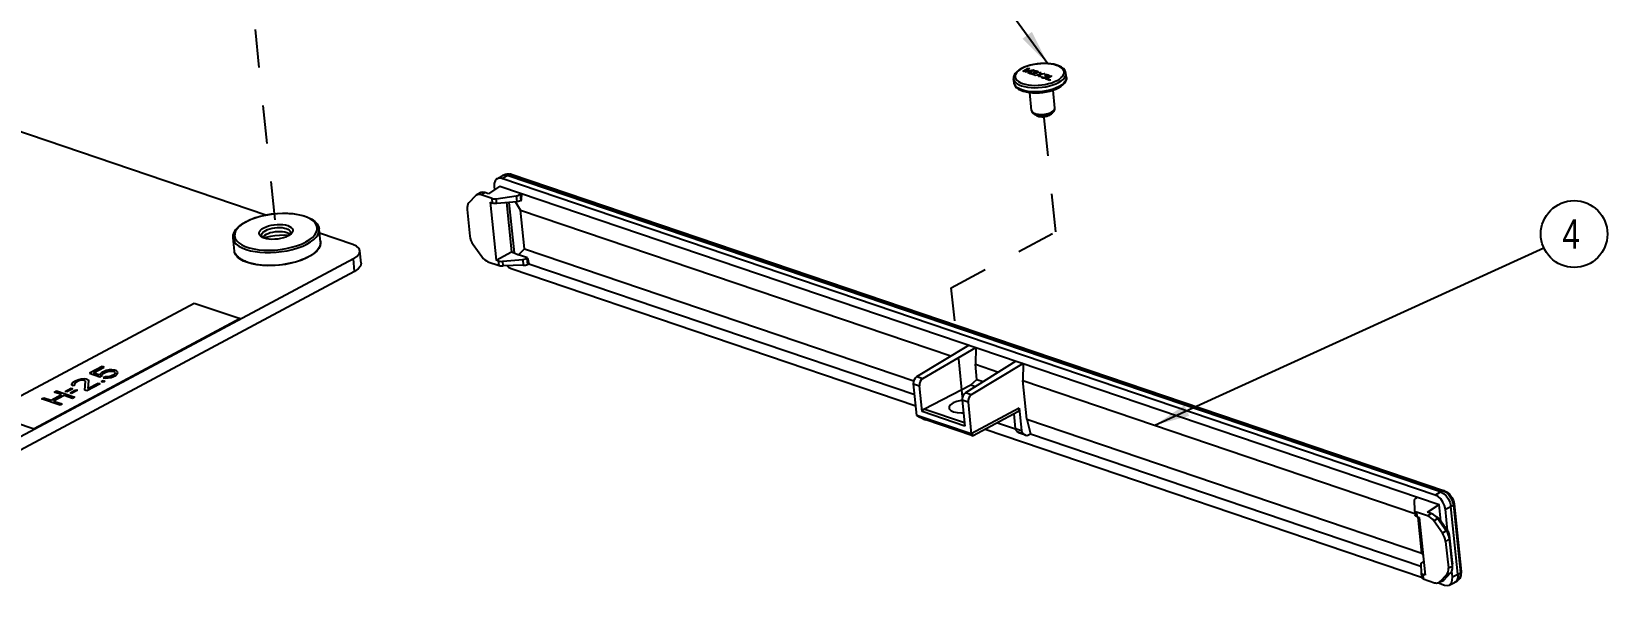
# Model space of a CAD drawing. Header units: millimetres. Extents: x 0 to 594, y 0 to 420.
# Drawn here: x 259.8 to 394.5, y 244.5 to 291.8 of the extents above; entities that cross this region are included whole.
import ezdxf

# ---------------------------------------------------------------- set-up
doc = ezdxf.new("R2010")
doc.units = ezdxf.units.MM
doc.header["$LTSCALE"] = 32.67
doc.linetypes.add('DASHED', pattern=[0.2, 0.1, -0.1])
doc.layers.get('0').update_dxf_attribs({"linetype": 'CONTINUOUS'})
doc.layers.add('ASSEM_MEM', color=7, linetype='CONTINUOUS')
doc.styles.get("Standard").update_dxf_attribs({"font": 'txt', "width": 0.8})
doc.dimstyles.get("Standard").update_dxf_attribs({"dimtxt": 2.5, "dimasz": 3, "dimexe": 1.5, "dimexo": 1.2, "dimtad": 1, "dimdsep": 46, "dimtxsty": 'STANDARD', "dimblk": '_FILLED', "dimblk1": '_FILLED', "dimblk2": '_FILLED', "dimcen": 0.09, "dimazin": 2, "dimtol": 1, "dimtp": 0.01, "dimtm": 0.01, "dimtfac": 1, "dimtofl": 0, "dimtmove": 0, "dimatfit": 3, "dimldrblk": '_FILLED', "dimfxl": 1, "dimtolj": 1, "dimarcsym": 0})

# ---------------------------------------------------------------- blocks, each defined once
blk = doc.blocks.new('_FILLED')
at = {"color": 0, "linetype": 'BYBLOCK'}
blk.add_solid([(0, 0), (-1, 0.167), (-1, -0.167)], dxfattribs=at)
blk = doc.blocks.new('BALLOON_BL9', base_point=(391.61, 274.51))
at = {"color": 7, "linetype": 'CONTINUOUS'}
blk.add_circle((391.61, 274.51), 2.85, dxfattribs=at)
at = {"color": 7, "linetype": 'CONTINUOUS', "insert": (390.61, 275.76), "char_height": 2.5, "width": 2, "attachment_point": 1, "line_spacing_factor": 0.9}
blk.add_mtext('4', dxfattribs=at)

msp = doc.modelspace()

# ---------------------------------------------------------------- linework, layer by layer
at = {"color": 7, "linetype": 'DASHED'}
for p, q in [((274.894, 330.972), (280.762, 274.283)), ((347.342, 274.696), (346.324, 284.535)), ((338.408, 269.92), (347.342, 274.696)), ((339.375, 260.582), (338.408, 269.92))]:
    msp.add_line(p, q, dxfattribs=at)
at = {"color": 7, "linetype": 'CONTINUOUS'}
for p, q in [((278.182, 275.549), (278.193, 275.555)), ((284.53, 273.814), (284.414, 274.935)), ((277.17, 273.052), (277.054, 274.173)), ((279.863, 274.213), (279.69, 274.162)), ((281.946, 274.478), (281.912, 274.433)), ((282.016, 274.519), (281.914, 274.434)), ((283.258, 273.827), (283.247, 273.821)), ((283.368, 273.65), (283.68, 273.835)), ((283.313, 272.444), (282.918, 272.275))]:
    msp.add_line(p, q, dxfattribs=at)
for points in [[(278.136, 275.553), (278.516, 275.732), (278.934, 275.889), (279.384, 276.022), (279.858, 276.128), (280.347, 276.207), (280.843, 276.256), (281.337, 276.275), (281.82, 276.264), (282.284, 276.222), (282.721, 276.15), (283.124, 276.049), (283.484, 275.918), (283.795, 275.76), (284.049, 275.577), (284.238, 275.373), (284.359, 275.158), (284.414, 274.935)], [(283.258, 273.827), (283.569, 274.014), (283.828, 274.213), (284.028, 274.422), (284.166, 274.634), (284.241, 274.848), (284.251, 275.06), (284.195, 275.264), (284.074, 275.457), (283.891, 275.636), (283.649, 275.798), (283.352, 275.939), (283.007, 276.057), (282.619, 276.15), (282.196, 276.215), (281.746, 276.251), (281.278, 276.259), (280.799, 276.238), (280.319, 276.188), (279.845, 276.11), (279.388, 276.006), (278.954, 275.877), (278.553, 275.726), (278.193, 275.555)], [(277.054, 274.173), (277.063, 274.407), (277.141, 274.648), (277.291, 274.891), (277.512, 275.128), (277.797, 275.35), (278.136, 275.553)], [(278.182, 275.549), (277.871, 275.363), (277.612, 275.163), (277.412, 274.955), (277.274, 274.742), (277.199, 274.528), (277.189, 274.317), (277.245, 274.113), (277.366, 273.919), (277.549, 273.74), (277.791, 273.578), (278.088, 273.437)], [(279.486, 274.257), (279.421, 274.304), (279.331, 274.399), (279.284, 274.503), (279.28, 274.613), (279.32, 274.725), (279.403, 274.836), (279.526, 274.942), (279.685, 275.041), (279.874, 275.128), (280.09, 275.202), (280.324, 275.261), (280.57, 275.303), (280.822, 275.326), (281.069, 275.329), (281.307, 275.313), (281.528, 275.278), (281.725, 275.225)], [(279.495, 274.38), (279.497, 274.444), (279.531, 274.54), (279.602, 274.635), (279.708, 274.727), (279.845, 274.812), (280.009, 274.888), (280.195, 274.952), (280.398, 275.003), (280.611, 275.039), (280.828, 275.058), (281.042, 275.061), (281.247, 275.048), (281.436, 275.018), (281.605, 274.972)], [(281.642, 274.613), (281.474, 274.659), (281.284, 274.689), (281.079, 274.703), (280.866, 274.7), (280.648, 274.68), (280.434, 274.644), (280.231, 274.593), (280.045, 274.529), (279.881, 274.453), (279.745, 274.368), (279.64, 274.277), (279.589, 274.209)], [(281.605, 274.972), (281.747, 274.912), (281.858, 274.84), (281.936, 274.758), (281.977, 274.669), (281.982, 274.638)], [(281.725, 275.225), (281.889, 275.156), (282.019, 275.072), (282.109, 274.977), (282.156, 274.874), (282.16, 274.764), (282.12, 274.651), (282.037, 274.54), (282.016, 274.519)], [(281.982, 274.638), (281.98, 274.574), (281.946, 274.478)], [(283.68, 273.835), (283.945, 274.035), (284.148, 274.236), (284.295, 274.44), (284.387, 274.651), (284.418, 274.86), (284.414, 274.935)], [(277.054, 274.173), (277.08, 274.041), (277.175, 273.839), (277.334, 273.649), (277.553, 273.475), (277.84, 273.315), (278.17, 273.183)], [(278.088, 273.437), (278.433, 273.319), (278.821, 273.227), (279.244, 273.162), (279.694, 273.125), (280.162, 273.117), (280.641, 273.138), (281.121, 273.188), (281.595, 273.266), (282.052, 273.37), (282.486, 273.499), (282.887, 273.651), (283.247, 273.821)], [(278.17, 273.183), (278.532, 273.079), (278.937, 272.999), (279.355, 272.946), (279.794, 272.919), (280.256, 272.919), (280.727, 272.945), (281.204, 272.998), (281.682, 273.079), (282.145, 273.186), (282.584, 273.318), (283.003, 273.477), (283.368, 273.65)], [(279.715, 274.151), (279.55, 274.22), (279.486, 274.257)], [(279.597, 274.201), (279.542, 274.26), (279.501, 274.349), (279.495, 274.38)], [(281.914, 274.434), (281.755, 274.336), (281.566, 274.248), (281.35, 274.174), (281.116, 274.115), (280.87, 274.074), (280.618, 274.051), (280.371, 274.047), (280.133, 274.063), (279.912, 274.098), (279.715, 274.151)], [(281.837, 274.387), (281.81, 274.389), (281.428, 274.404), (281.033, 274.392), (280.635, 274.356), (280.243, 274.296), (279.863, 274.213)], [(281.925, 274.45), (281.896, 274.481), (281.784, 274.553), (281.642, 274.613)], [(284.53, 273.814), (284.533, 273.712), (284.49, 273.49), (284.379, 273.267)], [(278.286, 272.063), (277.95, 272.198), (277.667, 272.356), (277.444, 272.534), (277.285, 272.728), (277.192, 272.936), (277.17, 273.052)], [(282.918, 272.275), (282.483, 272.128), (282.019, 272.006), (281.534, 271.91), (281.036, 271.842), (280.533, 271.804), (280.037, 271.796), (279.556, 271.818), (279.097, 271.871), (278.671, 271.953), (278.286, 272.063)], [(284.379, 273.267), (284.201, 273.046), (283.961, 272.833), (283.664, 272.631), (283.313, 272.444)]]:
    msp.add_lwpolyline(points, dxfattribs=at)
at = {"layer": 'ASSEM_MEM', "color": 40, "linetype": 'CONTINUOUS'}
for p, q in [((344.514, 288.419), (344.985, 288.671)), ((344.575, 288.398), (344.514, 288.419)), ((344.946, 288.596), (344.575, 288.398)), ((344.717, 288.35), (344.946, 288.596)), ((344.798, 288.322), (344.717, 288.35)), ((345.31, 288.473), (344.798, 288.322)), ((345.076, 288.64), (344.807, 288.363)), ((344.807, 288.363), (345.38, 288.537)), ((344.94, 288.274), (345.31, 288.473)), ((345, 288.254), (344.94, 288.274)), ((344.985, 288.671), (345.076, 288.64)), ((345.471, 288.506), (345, 288.254)), ((345.081, 288.226), (345.131, 288.253)), ((345.446, 288.103), (345.081, 288.226)), ((345.131, 288.253), (345.666, 288.291)), ((345.686, 288.258), (345.212, 288.226)), ((345.212, 288.226), (345.496, 288.129)), ((345.38, 288.537), (345.471, 288.506)), ((345.496, 288.129), (345.446, 288.103)), ((345.452, 288.416), (345.503, 288.434)), ((345.503, 288.399), (345.452, 288.416)), ((345.503, 288.434), (345.583, 288.441)), ((345.553, 288.408), (345.503, 288.399)), ((345.527, 288.075), (345.94, 288.145)), ((345.604, 288.408), (345.553, 288.408)), ((345.583, 288.441), (345.644, 288.438)), ((345.92, 288.108), (345.588, 288.054)), ((345.664, 288.396), (345.604, 288.408)), ((345.644, 288.438), (345.725, 288.42)), ((345.705, 288.383), (345.664, 288.396)), ((345.666, 288.291), (345.726, 288.305)), ((345.737, 288.267), (345.686, 288.258)), ((345.746, 288.36), (345.705, 288.383)), ((345.725, 288.42), (345.765, 288.406)), ((345.726, 288.305), (345.746, 288.316)), ((345.787, 288.285), (345.737, 288.267)), ((345.756, 288.339), (345.746, 288.36)), ((345.746, 288.316), (345.756, 288.339)), ((345.765, 288.406), (345.816, 288.38)), ((345.807, 288.295), (345.787, 288.285)), ((345.837, 288.32), (345.807, 288.295)), ((345.816, 288.38), (345.836, 288.356)), ((345.836, 288.356), (345.837, 288.32)), ((345.871, 287.958), (345.92, 288.108)), ((346.001, 288.125), (345.932, 287.938)), ((345.94, 288.145), (345.998, 288.327)), ((345.998, 288.327), (346.059, 288.306)), ((346.403, 288.189), (346.001, 288.125)), ((346.059, 288.306), (346.01, 288.156)), ((346.01, 288.156), (346.343, 288.21)), ((346.343, 288.21), (346.403, 288.189)), ((346.384, 288.1), (346.434, 288.118)), ((346.435, 288.082), (346.384, 288.1)), ((346.434, 288.118), (346.515, 288.125)), ((346.485, 288.092), (346.435, 288.082)), ((346.536, 288.092), (346.485, 288.092)), ((346.515, 288.125), (346.576, 288.122)), ((346.596, 288.08), (346.536, 288.092)), ((346.576, 288.122), (346.657, 288.104)), ((346.637, 288.066), (346.596, 288.08)), ((346.657, 288.104), (346.677, 288.097)), ((346.677, 288.097), (346.738, 288.067)), ((345.588, 288.054), (345.527, 288.075)), ((345.932, 287.938), (345.871, 287.958)), ((346.094, 287.927), (346.104, 287.95)), ((346.104, 287.906), (346.094, 287.927)), ((346.104, 287.95), (346.123, 287.969)), ((346.124, 287.881), (346.104, 287.906)), ((346.123, 287.969), (346.174, 287.952)), ((346.155, 287.862), (346.124, 287.881)), ((346.236, 287.835), (346.155, 287.862)), ((346.174, 287.952), (346.164, 287.938)), ((346.164, 287.938), (346.164, 287.92)), ((346.164, 287.92), (346.175, 287.908)), ((346.175, 287.908), (346.215, 287.885)), ((346.215, 287.885), (346.276, 287.865)), ((346.287, 287.826), (346.236, 287.835)), ((346.276, 287.865), (346.337, 287.853)), ((346.347, 287.823), (346.287, 287.826)), ((346.337, 287.853), (346.367, 287.851)), ((346.398, 287.824), (346.347, 287.823)), ((346.367, 287.851), (346.407, 287.855)), ((346.396, 287.973), (346.436, 287.994)), ((346.436, 287.959), (346.396, 287.973)), ((346.448, 287.833), (346.398, 287.824)), ((346.407, 287.855), (346.437, 287.863)), ((346.436, 287.994), (346.476, 287.981)), ((346.487, 287.933), (346.436, 287.959)), ((346.437, 287.863), (346.478, 287.884)), ((346.488, 287.845), (346.448, 287.833)), ((346.459, 287.759), (346.93, 288.011)), ((346.823, 287.635), (346.459, 287.759)), ((346.476, 287.981), (346.557, 287.971)), ((346.478, 287.884), (346.497, 287.912)), ((346.497, 287.912), (346.487, 287.933)), ((346.528, 287.867), (346.488, 287.845)), ((346.558, 287.892), (346.528, 287.867)), ((346.608, 287.945), (346.537, 287.943)), ((346.537, 287.943), (346.568, 287.915)), ((346.557, 287.971), (346.598, 287.975)), ((346.568, 287.915), (346.558, 287.892)), ((346.991, 287.99), (346.58, 287.77)), ((346.58, 287.77), (346.884, 287.667)), ((346.598, 287.975), (346.658, 287.989)), ((346.658, 287.954), (346.608, 287.945)), ((346.677, 288.044), (346.637, 288.066)), ((346.658, 287.989), (346.678, 288)), ((346.709, 287.972), (346.658, 287.954)), ((346.688, 288.023), (346.677, 288.044)), ((346.678, 288), (346.688, 288.023)), ((346.729, 287.983), (346.709, 287.972)), ((346.759, 288.008), (346.729, 287.983)), ((346.738, 288.067), (346.758, 288.043)), ((346.758, 288.043), (346.759, 288.008)), ((346.884, 287.667), (346.823, 287.635)), ((346.93, 288.011), (346.991, 287.99))]:
    msp.add_line(p, q, dxfattribs=at)
at = {"layer": 'ASSEM_MEM', "color": 7, "linetype": 'CONTINUOUS'}
for p, q in [((348.24, 287.876), (348.203, 288.234)), ((343.764, 287.412), (343.727, 287.771)), ((347.253, 285.266), (347.095, 286.799)), ((348.24, 287.876), (348.239, 287.777)), ((279.863, 276.129), (251.392, 285.787)), ((345.264, 285.06), (345.105, 286.594)), ((345.264, 285.06), (345.268, 285.035)), ((345.643, 284.647), (345.471, 284.756)), ((346.967, 284.784), (347.113, 284.926)), ((299.599, 279.217), (300.034, 279.488)), ((300.027, 279.246), (300.475, 279.518)), ((379.747, 252.202), (300.027, 279.246)), ((300.034, 279.488), (300.101, 279.522)), ((300.101, 279.522), (300.338, 279.617)), ((300.101, 279.522), (300.238, 279.553)), ((300.238, 279.553), (300.475, 279.518)), ((300.475, 279.518), (300.702, 279.613)), ((380.196, 252.474), (300.475, 279.518)), ((300.702, 279.613), (380.423, 252.568)), ((300.808, 279.619), (380.529, 252.575)), ((297.761, 277.76), (297.193, 277.159)), ((297.832, 277.82), (297.761, 277.76)), ((298.151, 278.029), (297.832, 277.82)), ((298.552, 278.057), (298.239, 277.852)), ((299.189, 277.53), (298.239, 277.852)), ((298.863, 277.952), (298.552, 278.057)), ((299.852, 278.599), (298.863, 277.952)), ((299.23, 277.141), (299.189, 277.53)), ((299.363, 278.549), (299.389, 278.296)), ((299.542, 277.51), (301.232, 277.759)), ((299.584, 277.11), (299.542, 277.51)), ((299.852, 278.599), (380.073, 251.385)), ((301.232, 277.759), (301.283, 277.264)), ((301.579, 277.882), (301.711, 277.969)), ((301.579, 277.882), (301.633, 277.359)), ((301.633, 277.359), (301.697, 277.394)), ((301.697, 277.394), (301.711, 277.969)), ((297.049, 276.594), (297.284, 274.326)), ((299.02, 277.212), (299.23, 277.141)), ((299.02, 277.212), (299.531, 272.276)), ((301.283, 277.264), (299.584, 277.11)), ((300.412, 277.185), (300.848, 272.98)), ((300.617, 277.204), (301.062, 272.907)), ((301.606, 276.555), (301.18, 277.255)), ((301.606, 276.555), (338.359, 264.087)), ((301.949, 273.233), (301.606, 276.555)), ((287.285, 273.611), (284.452, 274.572)), ((297.559, 273.618), (298.298, 272.574)), ((287.329, 272.385), (245.059, 249.793)), ((278.351, 272.09), (278.379, 272.081)), ((278.466, 272.055), (278.496, 272.047)), ((283.395, 272.525), (283.423, 272.539)), ((283.504, 272.582), (283.531, 272.596)), ((287.44, 271.309), (287.329, 272.385)), ((287.999, 272), (287.888, 273.076)), ((298.831, 272.138), (299.781, 271.816)), ((299.531, 272.276), (300.848, 272.98)), ((299.741, 272.205), (299.531, 272.276)), ((299.781, 271.816), (299.741, 272.205)), ((300.095, 272.174), (301.794, 272.328)), ((300.136, 271.773), (300.095, 272.174)), ((300.848, 272.98), (301.062, 272.907)), ((301.062, 272.907), (301.451, 272.715)), ((301.949, 273.233), (301.451, 272.715)), ((302.208, 272.458), (301.451, 272.715)), ((301.794, 272.328), (301.846, 271.833)), ((301.949, 273.233), (335.213, 261.949)), ((302.144, 272.423), (302.208, 272.458)), ((302.144, 272.423), (302.198, 271.9)), ((302.198, 271.9), (302.333, 271.957)), ((302.208, 272.458), (302.333, 271.957)), ((302.333, 271.957), (335.284, 260.78)), ((287.44, 271.309), (245.17, 248.717)), ((301.846, 271.833), (300.136, 271.773)), ((300.823, 271.551), (335.382, 259.827)), ((247.641, 254.663), (273.728, 268.606)), ((273.728, 268.606), (277.661, 267.272)), ((277.661, 267.272), (260.056, 257.863)), ((335.469, 262.334), (339.891, 265.017)), ((335.974, 262.163), (340.5, 264.81)), ((340.5, 264.81), (340.462, 263.374)), ((265.877, 263.184), (264.797, 262.607)), ((264.797, 262.607), (265.667, 262.311)), ((265.123, 262.635), (266.044, 263.127)), ((265.658, 262.453), (265.123, 262.635)), ((265.717, 262.572), (265.658, 262.453)), ((265.842, 262.668), (265.717, 262.572)), ((266.033, 262.77), (265.842, 262.668)), ((266.044, 263.127), (265.877, 263.184)), ((265.889, 262.43), (265.916, 262.532)), ((265.916, 262.532), (266.009, 262.611)), ((266.009, 262.611), (266.2, 262.713)), ((266.225, 262.844), (266.033, 262.77)), ((266.2, 262.713), (266.36, 262.77)), ((266.484, 262.894), (266.225, 262.844)), ((266.36, 262.77), (266.523, 262.798)), ((266.713, 262.9), (266.484, 262.894)), ((266.523, 262.798), (266.687, 262.798)), ((266.687, 262.798), (266.819, 262.781)), ((266.944, 262.877), (266.713, 262.9)), ((266.819, 262.781), (266.886, 262.758)), ((266.963, 262.565), (266.869, 262.486)), ((266.886, 262.758), (266.954, 262.707)), ((267.078, 262.832), (266.944, 262.877)), ((266.954, 262.707), (266.991, 262.639)), ((266.991, 262.639), (266.963, 262.565)), ((267.037, 262.429), (267.162, 262.526)), ((267.182, 262.741), (267.078, 262.832)), ((267.162, 262.526), (267.22, 262.645)), ((267.22, 262.645), (267.182, 262.741)), ((343.93, 263.646), (339.612, 260.929)), ((344.539, 263.44), (340.117, 260.758)), ((340.462, 263.374), (342.434, 262.705)), ((340.596, 262.074), (340.462, 263.374)), ((344.539, 263.44), (344.505, 262.002)), ((262.726, 261.061), (263.234, 261.333)), ((263.368, 261.287), (262.86, 261.016)), ((263.128, 260.925), (263.636, 261.197)), ((263.234, 261.333), (263.368, 261.287)), ((263.277, 261.707), (263.337, 261.797)), ((263.284, 261.593), (263.277, 261.707)), ((263.386, 261.531), (263.284, 261.593)), ((263.337, 261.797), (263.526, 261.928)), ((263.545, 261.616), (263.386, 261.531)), ((263.537, 261.758), (263.508, 261.684)), ((263.508, 261.684), (263.545, 261.616)), ((263.526, 261.928), (263.653, 261.995)), ((263.662, 261.854), (263.537, 261.758)), ((263.636, 261.197), (263.77, 261.151)), ((263.653, 261.995), (263.877, 262.086)), ((263.789, 261.922), (263.662, 261.854)), ((263.981, 261.995), (263.789, 261.922)), ((263.877, 262.086), (264.071, 262.131)), ((264.143, 262.023), (263.981, 261.995)), ((264.071, 262.131), (264.332, 262.154)), ((264.307, 262.023), (264.143, 262.023)), ((264.374, 262.001), (264.307, 262.023)), ((264.332, 262.154), (264.498, 262.125)), ((264.445, 261.921), (264.374, 262.001)), ((264.392, 261.162), (264.445, 261.921)), ((264.559, 261.105), (264.392, 261.162)), ((264.498, 262.125), (264.565, 262.102)), ((265.703, 261.716), (264.559, 261.105)), ((264.565, 262.102), (264.667, 262.04)), ((264.704, 261.972), (264.646, 261.298)), ((264.646, 261.298), (265.535, 261.773)), ((264.667, 262.04), (264.704, 261.972)), ((265.535, 261.773), (265.703, 261.716)), ((265.667, 262.311), (265.889, 262.43)), ((265.789, 261.909), (265.948, 261.994)), ((265.957, 261.852), (265.789, 261.909)), ((265.948, 261.994), (266.116, 261.937)), ((266.116, 261.937), (265.957, 261.852)), ((266.159, 262.311), (265.968, 262.209)), ((265.968, 262.209), (266.165, 262.198)), ((266.356, 262.3), (266.159, 262.311)), ((266.165, 262.198), (266.395, 262.203)), ((266.518, 262.328), (266.356, 262.3)), ((266.395, 262.203), (266.654, 262.254)), ((266.679, 262.384), (266.518, 262.328)), ((266.654, 262.254), (266.846, 262.328)), ((266.869, 262.486), (266.679, 262.384)), ((266.846, 262.328), (267.037, 262.429)), ((335.187, 261.711), (335.684, 261.543)), ((335.467, 259.009), (335.187, 261.711)), ((335.469, 262.334), (335.974, 262.163)), ((335.913, 259.335), (335.684, 261.543)), ((336.062, 259.552), (340.071, 261.615)), ((340.071, 261.615), (340.596, 262.074)), ((340.071, 261.615), (340.481, 261.476)), ((340.596, 262.074), (341.139, 261.89)), ((344.505, 262.002), (378.008, 250.636)), ((344.848, 258.68), (344.505, 262.002)), ((260.7, 260.417), (260.89, 260.519)), ((262.273, 259.883), (260.7, 260.417)), ((260.89, 260.519), (261.526, 260.303)), ((261.526, 260.303), (262.415, 260.778)), ((262.616, 260.71), (261.727, 260.235)), ((261.727, 260.235), (262.463, 259.985)), ((261.779, 260.994), (261.97, 261.096)), ((262.415, 260.778), (261.779, 260.994)), ((261.97, 261.096), (263.543, 260.562)), ((262.463, 259.985), (262.273, 259.883)), ((263.352, 260.46), (262.616, 260.71)), ((262.86, 261.016), (262.726, 261.061)), ((263.262, 260.88), (263.128, 260.925)), ((263.77, 261.151), (263.262, 260.88)), ((263.543, 260.562), (263.352, 260.46)), ((339.338, 260.3), (339.244, 260.292)), ((339.835, 260.135), (339.338, 260.303)), ((339.338, 260.303), (339.567, 258.095)), ((340.117, 260.758), (339.612, 260.929)), ((339.835, 260.135), (340.115, 257.432)), ((340.115, 257.432), (335.467, 259.009)), ((336.062, 259.552), (335.913, 259.335)), ((339.567, 258.095), (335.913, 259.335)), ((339.538, 258.372), (336.062, 259.552)), ((340.15, 257.29), (336.218, 258.624)), ((344.203, 259.617), (340.115, 257.432)), ((344.081, 259.298), (340.282, 257.267)), ((343.672, 259.079), (343.78, 259.043)), ((343.9, 257.883), (343.77, 259.132)), ((344.203, 259.617), (344.4, 257.713)), ((344.848, 258.68), (378.596, 247.232)), ((344.848, 258.68), (345.16, 257.432)), ((258.483, 258.396), (260.056, 257.863)), ((341.31, 257.816), (378.58, 245.173)), ((342.363, 258.379), (343.892, 257.86)), ((343.9, 257.883), (344.4, 257.713)), ((344.027, 257.625), (344.527, 257.455)), ((344.184, 257.511), (344.027, 257.625)), ((344.685, 257.341), (344.184, 257.511)), ((344.243, 257.48), (344.184, 257.511)), ((344.743, 257.31), (344.243, 257.48)), ((344.527, 257.455), (344.685, 257.341)), ((344.685, 257.341), (344.743, 257.311)), ((344.932, 257.327), (345.16, 257.432)), ((345.161, 257.43), (378.514, 246.113)), ((377.945, 251.735), (377.981, 250.9)), ((378.082, 251.929), (378.214, 252.016)), ((379.747, 252.202), (380.196, 252.474)), ((380.196, 252.474), (380.423, 252.568)), ((380.196, 252.474), (380.443, 252.343)), ((380.423, 252.568), (380.665, 252.441)), ((377.981, 250.9), (377.982, 250.893)), ((377.982, 250.893), (378.023, 250.494)), ((379.084, 250.427), (378.134, 250.749)), ((378.134, 250.749), (378.174, 250.36)), ((379.084, 250.427), (379.396, 250.631)), ((379.085, 250.737), (380.073, 251.385)), ((379.396, 250.631), (379.085, 250.737)), ((379.566, 250.551), (379.396, 250.631)), ((380.219, 249.98), (380.073, 251.385)), ((380.608, 250.987), (381.084, 251.22)), ((380.797, 249.162), (380.608, 250.987)), ((381.084, 251.22), (381.289, 251.347)), ((381.683, 245.437), (381.084, 251.22)), ((381.221, 251.657), (381.289, 251.347)), ((381.289, 251.347), (381.888, 245.564)), ((381.356, 251.441), (381.954, 245.658)), ((378.174, 250.36), (378.383, 250.289)), ((378.596, 247.232), (378.275, 250.325)), ((378.383, 250.289), (378.894, 245.353)), ((379.616, 249.991), (379.938, 250.202)), ((380.355, 248.947), (379.616, 249.991)), ((379.938, 250.202), (380.086, 250.169)), ((380.677, 249.157), (379.938, 250.202)), ((380.824, 249.124), (380.086, 250.169)), ((380.677, 249.157), (380.355, 248.947)), ((380.677, 249.157), (380.824, 249.124)), ((380.973, 248.464), (380.631, 248.239)), ((380.631, 248.239), (380.865, 245.971)), ((381.205, 246.424), (380.962, 248.77)), ((380.973, 248.464), (380.962, 248.77)), ((381.216, 246.117), (380.973, 248.464)), ((378.596, 247.232), (378.713, 247.099)), ((378.647, 246.47), (378.712, 246.505)), ((378.712, 246.505), (378.777, 246.482)), ((381.208, 246.383), (381.205, 246.424)), ((381.216, 246.117), (381.205, 246.424)), ((381.208, 246.382), (381.21, 246.319)), ((378.507, 246.304), (378.534, 245.564)), ((378.534, 245.564), (378.534, 245.558)), ((378.534, 245.558), (378.575, 245.158)), ((378.894, 245.353), (378.685, 245.424)), ((378.685, 245.424), (378.725, 245.035)), ((378.725, 245.035), (379.675, 244.713)), ((380.153, 244.805), (380.722, 245.406)), ((380.482, 244.942), (381.051, 245.543)), ((380.722, 245.406), (381.051, 245.543)), ((380.865, 245.971), (381.216, 246.117)), ((381.207, 245.204), (381.155, 245.706)), ((381.207, 245.204), (381.683, 245.437)), ((381.218, 246.078), (381.216, 246.117)), ((381.683, 245.437), (381.676, 245.146)), ((381.683, 245.437), (381.888, 245.564)), ((380.011, 244.687), (380.544, 244.506)), ((380.343, 244.847), (380.019, 244.712)), ((380.019, 244.712), (380.153, 244.805)), ((380.482, 244.942), (380.153, 244.805)), ((380.343, 244.847), (380.482, 244.942)), ((380.923, 244.51), (381.39, 244.721)), ((381.455, 244.758), (381.39, 244.721)), ((381.455, 244.758), (381.666, 244.902))]:
    msp.add_line(p, q, dxfattribs=at)
for points in [[(344.393, 288.644), (344.182, 288.516), (344.005, 288.376), (343.868, 288.224), (343.777, 288.07), (343.731, 287.918), (343.727, 287.771)], [(344.449, 288.646), (344.258, 288.531), (344.1, 288.407), (343.981, 288.277), (343.901, 288.145), (343.863, 288.013), (343.868, 287.883), (343.915, 287.758), (344.003, 287.641), (344.132, 287.534), (344.297, 287.44), (344.496, 287.359), (344.724, 287.295), (344.978, 287.247), (345.251, 287.218), (345.539, 287.207), (345.835, 287.216), (346.133, 287.243), (346.427, 287.288), (346.712, 287.351), (346.982, 287.429), (347.23, 287.522), (347.452, 287.628)], [(348.203, 288.234), (348.17, 288.374), (348.097, 288.51), (347.983, 288.639), (347.827, 288.757), (347.635, 288.858), (347.413, 288.94), (347.167, 289.004), (346.901, 289.049), (346.62, 289.075), (346.328, 289.082), (346.03, 289.071), (345.731, 289.042), (345.436, 288.994), (345.15, 288.93), (344.878, 288.85), (344.624, 288.754), (344.393, 288.644)], [(347.452, 287.628), (347.644, 287.744), (347.801, 287.867), (347.921, 287.997), (348.001, 288.129), (348.039, 288.261), (348.034, 288.391), (347.987, 288.516), (347.898, 288.633), (347.77, 288.74), (347.605, 288.834), (347.406, 288.915), (347.178, 288.979), (346.924, 289.027), (346.651, 289.056), (346.363, 289.067), (346.067, 289.058), (345.769, 289.031), (345.474, 288.986), (345.189, 288.924), (344.92, 288.845), (344.672, 288.752), (344.449, 288.646)], [(347.574, 287.457), (347.779, 287.581), (347.948, 287.714), (348.076, 287.852), (348.161, 287.994), (348.202, 288.136), (348.203, 288.234)], [(343.727, 287.771), (343.733, 287.73), (343.783, 287.597), (343.878, 287.471), (344.016, 287.357), (344.193, 287.255), (344.406, 287.169), (344.65, 287.1), (344.922, 287.049), (345.215, 287.018), (345.523, 287.007), (345.84, 287.015), (346.16, 287.044), (346.475, 287.093), (346.78, 287.16), (347.069, 287.244), (347.335, 287.344), (347.574, 287.457)], [(347.611, 287.098), (347.372, 286.985), (347.106, 286.886), (346.818, 286.801), (346.512, 286.734), (346.197, 286.686), (345.877, 286.657), (345.56, 286.648), (345.252, 286.659), (344.959, 286.691), (344.688, 286.741), (344.443, 286.811), (344.23, 286.897), (344.053, 286.998), (343.915, 287.113), (343.821, 287.238), (343.77, 287.372), (343.764, 287.412)], [(343.764, 287.412), (343.797, 287.273), (343.869, 287.137), (343.984, 287.008), (344.14, 286.89), (344.332, 286.789), (344.554, 286.706), (344.8, 286.643), (345.065, 286.598), (345.347, 286.572), (345.639, 286.564), (345.937, 286.576), (346.236, 286.605), (346.531, 286.652), (346.817, 286.716), (347.089, 286.797), (347.343, 286.892), (347.574, 287.002)], [(347.574, 287.002), (347.785, 287.13), (347.962, 287.271), (348.099, 287.422), (348.19, 287.577), (348.235, 287.729), (348.24, 287.876)], [(348.239, 287.777), (348.198, 287.635), (348.113, 287.494), (347.985, 287.355), (347.816, 287.222), (347.611, 287.098)], [(345.264, 285.06), (345.282, 284.979), (345.321, 284.9), (345.383, 284.825), (345.471, 284.756)], [(345.268, 285.035), (345.301, 284.963), (345.363, 284.898), (345.452, 284.84), (345.566, 284.792), (345.701, 284.756), (345.852, 284.732), (346.016, 284.721), (346.188, 284.723), (346.361, 284.739), (346.531, 284.768), (346.694, 284.808), (346.843, 284.86), (346.974, 284.92)], [(345.471, 284.756), (345.513, 284.732), (345.62, 284.687), (345.746, 284.653), (345.889, 284.63), (346.043, 284.62), (346.205, 284.622), (346.368, 284.637), (346.529, 284.664), (346.681, 284.702), (346.821, 284.751), (346.945, 284.808)], [(346.831, 284.688), (346.725, 284.64), (346.605, 284.599), (346.473, 284.568), (346.336, 284.547), (346.196, 284.537), (346.06, 284.539), (345.932, 284.551), (345.815, 284.575), (345.715, 284.609), (345.643, 284.647)], [(345.643, 284.647), (345.753, 284.592), (345.879, 284.554), (346.013, 284.533), (346.15, 284.526), (346.289, 284.531), (346.427, 284.548), (346.562, 284.577), (346.691, 284.618), (346.811, 284.673)], [(346.811, 284.673), (346.868, 284.706), (346.921, 284.744), (346.967, 284.784)], [(346.967, 284.784), (346.919, 284.743), (346.831, 284.688)], [(346.945, 284.808), (347.048, 284.872), (347.113, 284.926)], [(346.974, 284.92), (347.083, 284.988), (347.168, 285.062), (347.224, 285.138), (347.252, 285.215), (347.253, 285.266)], [(347.113, 284.926), (347.185, 285.012), (347.23, 285.098), (347.252, 285.182), (347.253, 285.266)], [(299.599, 279.217), (299.45, 279.061), (299.37, 278.832), (299.363, 278.549)], [(300.027, 279.246), (299.796, 279.279), (299.599, 279.217)], [(300.338, 279.617), (300.482, 279.654), (300.64, 279.657), (300.808, 279.619)], [(300.338, 279.617), (300.471, 279.646), (300.702, 279.613)], [(300.808, 279.619), (300.779, 279.626), (300.702, 279.613)], [(298.552, 278.057), (298.371, 278.09), (298.211, 278.061), (298.151, 278.029)], [(301.633, 277.359), (301.531, 277.316), (301.412, 277.283), (301.283, 277.264)], [(299.584, 277.11), (299.455, 277.105), (299.334, 277.116), (299.23, 277.141)], [(284.133, 273.016), (284.189, 273.071), (284.242, 273.127), (284.291, 273.183), (284.336, 273.239), (284.376, 273.296), (284.412, 273.353)], [(284.412, 273.353), (284.429, 273.382), (284.444, 273.41), (284.461, 273.444), (284.474, 273.473), (284.488, 273.507), (284.5, 273.541)], [(284.5, 273.541), (284.504, 273.553), (284.51, 273.57), (284.513, 273.581), (284.518, 273.598), (284.521, 273.61), (284.525, 273.627)], [(284.521, 273.963), (284.519, 273.969), (284.518, 273.974), (284.516, 273.98), (284.515, 273.985), (284.513, 273.992)], [(284.525, 273.627), (284.535, 273.684), (284.541, 273.741), (284.543, 273.797), (284.54, 273.853), (284.533, 273.908), (284.521, 273.963)], [(287.888, 273.077), (287.814, 273.269), (287.608, 273.46), (287.285, 273.611)], [(277.244, 272.866), (277.286, 272.788), (277.341, 272.706), (277.408, 272.626), (277.485, 272.55), (277.573, 272.476), (277.678, 272.401)], [(277.678, 272.401), (277.745, 272.358), (277.815, 272.317), (277.89, 272.278), (277.968, 272.24), (278.049, 272.203), (278.134, 272.168)], [(278.134, 272.168), (278.16, 272.158), (278.195, 272.144), (278.231, 272.131), (278.267, 272.118), (278.304, 272.106), (278.351, 272.09)], [(278.379, 272.081), (278.398, 272.076), (278.418, 272.07), (278.437, 272.064), (278.466, 272.055)], [(278.496, 272.047), (278.515, 272.041), (278.535, 272.036), (278.555, 272.031), (278.586, 272.023)], [(278.586, 272.023), (278.647, 272.007), (278.709, 271.993), (278.772, 271.978), (278.836, 271.965), (278.901, 271.952), (278.967, 271.94)], [(278.967, 271.94), (279.497, 271.87), (280.061, 271.842), (280.647, 271.856), (281.237, 271.911), (281.818, 272.007), (282.375, 272.14)], [(282.375, 272.14), (282.548, 272.192), (282.729, 272.25), (282.903, 272.313), (283.071, 272.379), (283.232, 272.448), (283.395, 272.525)], [(283.423, 272.539), (283.441, 272.549), (283.459, 272.558), (283.477, 272.568), (283.504, 272.582)], [(283.531, 272.596), (283.549, 272.606), (283.566, 272.616), (283.584, 272.625), (283.609, 272.64)], [(283.609, 272.64), (283.635, 272.655), (283.668, 272.675), (283.701, 272.695), (283.734, 272.715), (283.766, 272.735), (283.805, 272.761)], [(283.805, 272.761), (283.858, 272.797), (283.917, 272.839), (283.973, 272.881), (284.027, 272.924), (284.078, 272.967), (284.133, 273.016)], [(287.329, 272.385), (287.639, 272.594), (287.83, 272.821), (287.89, 273.051), (287.888, 273.077)], [(287.999, 272.001), (288.001, 271.975), (287.941, 271.745), (287.75, 271.518), (287.44, 271.309)], [(299.741, 272.205), (299.845, 272.18), (299.966, 272.169), (300.095, 272.174)], [(301.794, 272.328), (301.923, 272.347), (302.042, 272.379), (302.144, 272.423)], [(300.466, 271.785), (300.583, 271.678), (300.823, 271.551)], [(335.187, 261.711), (335.195, 261.891), (335.251, 262.071), (335.347, 262.226), (335.469, 262.334)], [(338.564, 260.077), (338.341, 259.919), (338.226, 259.747), (338.215, 259.646)], [(339.244, 260.292), (338.876, 260.206), (338.564, 260.077)], [(340.117, 260.758), (339.994, 260.649), (339.898, 260.494), (339.842, 260.314), (339.835, 260.135)], [(338.215, 259.646), (338.232, 259.578), (338.358, 259.428), (338.592, 259.311), (338.911, 259.24), (339.283, 259.221), (339.448, 259.236)], [(344.203, 259.617), (344.193, 259.455), (344.131, 259.336), (344.081, 259.298)], [(344.027, 257.625), (343.966, 257.689), (343.922, 257.777), (343.9, 257.883)], [(344.4, 257.713), (344.423, 257.607), (344.466, 257.519), (344.527, 257.455)], [(344.743, 257.311), (344.76, 257.306), (344.844, 257.301), (344.932, 257.327)], [(380.608, 250.987), (380.54, 251.296), (380.405, 251.598), (380.214, 251.868), (379.988, 252.075), (379.747, 252.202)], [(380.529, 252.575), (380.5, 252.581), (380.423, 252.568)], [(380.443, 252.343), (380.679, 252.127), (380.873, 251.853), (381.015, 251.537), (381.084, 251.22)], [(380.529, 252.575), (380.773, 252.449), (380.993, 252.251), (381.168, 252.005), (381.292, 251.729), (381.356, 251.441)], [(380.665, 252.441), (380.893, 252.232), (381.084, 251.962), (381.221, 251.657)], [(378.174, 250.36), (378.093, 250.398), (378.042, 250.445), (378.023, 250.494)], [(379.938, 250.202), (379.77, 250.392), (379.585, 250.539), (379.566, 250.551)], [(381.356, 251.441), (381.341, 251.394), (381.289, 251.347)], [(380.086, 250.169), (380.004, 250.265), (379.913, 250.339), (379.899, 250.348)], [(380.973, 248.464), (380.917, 248.7), (380.816, 248.937), (380.677, 249.157)], [(380.962, 248.77), (380.938, 248.891), (380.891, 249.011), (380.824, 249.124)], [(378.647, 246.47), (378.57, 246.418), (378.522, 246.361), (378.507, 246.304)], [(378.534, 245.558), (378.553, 245.509), (378.604, 245.462), (378.685, 245.424)], [(380.923, 244.51), (380.973, 244.537), (381.12, 244.692), (381.2, 244.921), (381.207, 245.204)], [(381.051, 245.543), (381.151, 245.693), (381.208, 245.889), (381.218, 246.078)], [(381.676, 245.146), (381.592, 244.907), (381.455, 244.758)], [(381.954, 245.658), (381.941, 245.34), (381.837, 245.08), (381.666, 244.902)], [(381.888, 245.564), (381.881, 245.28), (381.8, 245.049), (381.666, 244.902)], [(381.954, 245.658), (381.94, 245.611), (381.888, 245.564)], [(380.544, 244.506), (380.775, 244.473), (380.923, 244.51)]]:
    msp.add_lwpolyline(points, dxfattribs=at)
for centre, major_axis, ratio, start_param, end_param in [((298.333, 276.952), (-0.47, 0.886), 0.6176474, -0.579576, 0.0574138), ((299.532, 277.755), (0.493, 0.089), 0.4849143, -2.4217323, -1.6363342), ((301.221, 278.004), (0.493, 0.089), 0.4849143, -1.6363342, -0.850936), ((297.764, 276.351), (-0.47, 0.886), 0.6176474, 0.2058222, 0.9912203), ((297.999, 274.083), (-0.47, 0.886), 0.6176474, 0.9912203, 1.7766185), ((298.738, 273.038), (-0.47, 0.886), 0.6176474, -4.5065668, -3.7211686), ((300.131, 271.962), (0.501, 0.018), 0.3773169, -2.3600794, -1.5746813), ((301.841, 272.022), (0.501, 0.018), 0.3773169, -1.5746813, -0.7892831), ((336.039, 261.725), (0.169, 0.471), 0.6696393, 0.67488, 2.1933164), ((339.676, 260.491), (0.153, 0.476), 0.6415761, 0.6522403, 2.1706767), ((335.825, 258.888), (0.53, -0.282), 0.1289105, -2.240673, -0.6698767), ((339.757, 257.554), (0.53, -0.282), 0.1289105, 5.6133086, 7.184105), ((378.44, 251.808), (0.493, 0.089), 0.4849143, 2.2906566, 3.0760548), ((378.476, 250.973), (0.493, 0.089), 0.4849143, 3.1051894, 3.861453), ((379.177, 249.527), (-0.47, 0.886), 0.6176474, -1.3649742, -0.579576), ((379.916, 248.482), (-0.47, 0.886), 0.6176474, -2.1503723, -1.3649742), ((379.076, 245.181), (0.501, 0.018), 0.3773169, -3.116343, -2.3600794), ((380.15, 246.214), (-0.47, 0.886), 0.6176474, -2.9357705, -2.1503723), ((379.582, 245.613), (-0.47, 0.886), 0.6176474, -3.7211686, -3.1990066)]:
    msp.add_ellipse(centre, major_axis=major_axis, ratio=ratio, start_param=start_param, end_param=end_param, dxfattribs=at)

# ---------------------------------------------------------------- block references
at = {"color": 7, "linetype": 'CONTINUOUS'}
msp.add_blockref('BALLOON_BL9', (391.605, 274.505), dxfattribs=at)

# ---------------------------------------------------------------- leaders
for points in [[(346.651, 289.056), (299.704, 353.688)], [(355.793, 258.173), (389.011, 273.322)]]:
    msp.add_leader(points, dimstyle='STANDARD', override={"dimtad": 0}, dxfattribs=at)

doc.saveas('drawing.dxf')
